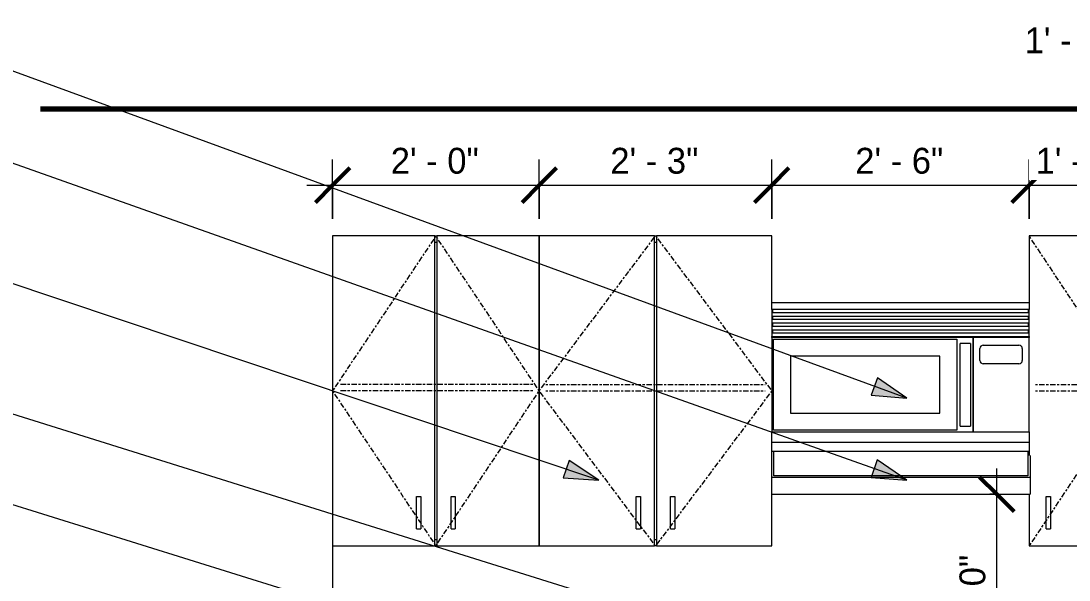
# Model space of a CAD drawing. Header units: inches. Extents: x 2887 to 5387, y 120 to 10852.
# Drawn here: x 3129.3 to 3251, y 186 to 251 of the extents above; entities that cross this region are included whole.
import ezdxf

# ---------------------------------------------------------------- set-up
doc = ezdxf.new("R2010")
doc.units = ezdxf.units.IN
doc.header["$MEASUREMENT"] = 0
doc.linetypes.add('Center', pattern=[1.25, 0.25, -0.1875, 0.625, -0.1875])
for name, color, linetype, lineweight in [('0-2', 10, 'Continuous', 5), ('A-ANNO-DIMS', 211, 'Continuous', 9), ('A-ANNO-DIMS-32', 211, 'Continuous', 9), ('A-FLOR-1', 7, 'Continuous', 70), ('A-WALL', 113, 'Continuous', 18), ('G-ANNO-TEXT', 231, 'Continuous', 9), ('Q-CASE', 31, 'Continuous', 9), ('Q-CASE-1', 31, 'Center', 9), ('Q-SPCQ', 91, 'Continuous', 9)]:
    doc.layers.add(name, color=color, linetype=linetype, lineweight=lineweight)
doc.styles.add('Century Gothic', font='ufonts.com_century-gothic.ttf', dxfattribs={"height": 3})
doc.dimstyles.new('OD_1__HACK_2', dxfattribs={"dimscale": 12, "dimtxt": 3.132505, "dimasz": 0.333333, "dimexe": 0.25, "dimexo": 0.166667, "dimgap": 0.041667, "dimtad": 1, "dimdec": 0, "dimzin": 3, "dimdsep": 46, "dimlunit": 4, "dimtxsty": 'Century Gothic', "dimblk1": 'OBLIQUE', "dimblk2": 'OBLIQUE', "dimsah": 1, "dimcen": 0.09, "dimdle": 0.25, "dimazin": 0, "dimtfac": 1, "dimtdec": 4, "dimtix": 1, "dimtmove": 0, "dimatfit": 3, "dimfxl": 1, "dimtvp": 1, "dimtfill": 1, "dimfrac": 2, "dimtolj": 1, "dimtzin": 0, "dimarcsym": 2})
doc.dimstyles.new('OD_1__HACK_2_1', dxfattribs={"dimscale": 12, "dimtxt": 3.132505, "dimasz": 0.333333, "dimexe": 0.25, "dimexo": 0.166667, "dimgap": 0.041667, "dimtad": 1, "dimdec": 0, "dimzin": 3, "dimdsep": 46, "dimlunit": 4, "dimtxsty": 'Century Gothic', "dimblk1": 'OBLIQUE', "dimblk2": 'OBLIQUE', "dimsah": 1, "dimcen": 0.09, "dimdle": 0.25, "dimazin": 0, "dimtfac": 1, "dimtdec": 4, "dimtix": 1, "dimtmove": 1, "dimatfit": 3, "dimfxl": 1, "dimtvp": 1, "dimtfill": 1, "dimfrac": 2, "dimtolj": 1, "dimtzin": 0, "dimarcsym": 2})

# ---------------------------------------------------------------- blocks, each defined once
blk = doc.blocks.new('CTR - 1st Phase - Shell_rvt-2-2ND _ 3RD FLOOR - 1BD A - ADA TYPE B - KITCHEN BACK WALL')
at = {"layer": 'A-FLOR-1'}
blk.add_line((-10610.32, 240.75), (-10457.52, 240.75), dxfattribs=at)
blk = doc.blocks.new('30quot_MicrowaveVent_11166 - 70cm miele oven-2322118-2ND _ 3RD FLOOR - 1BD A - ADA TYPE B - KITCHEN BACK WALL')
at = {"layer": 'Q-CASE'}
for p, q in [((-10525.42, 217.47), (-10525.42, 218.26)), ((-10525.42, 218.26), (-10495.54, 218.26)), ((-10495.54, 218.26), (-10495.54, 217.47)), ((-10525.3, 217.47), (-10525.42, 217.47)), ((-10525.42, 217.47), (-10525.42, 214.32)), ((-10525.3, 217.08), (-10525.3, 217.47)), ((-10495.66, 217.47), (-10525.3, 217.47)), ((-10495.66, 217.08), (-10525.3, 217.08)), ((-10525.3, 216.29), (-10525.3, 216.69)), ((-10525.3, 216.69), (-10495.66, 216.69)), ((-10495.54, 217.47), (-10495.66, 217.47)), ((-10495.66, 217.47), (-10495.66, 217.08)), ((-10495.66, 216.69), (-10495.66, 216.29)), ((-10495.54, 214.32), (-10495.54, 217.47)), ((-10495.66, 216.29), (-10525.3, 216.29)), ((-10525.3, 215.5), (-10525.3, 215.9)), ((-10525.3, 215.9), (-10495.66, 215.9)), ((-10495.66, 215.5), (-10525.3, 215.5)), ((-10495.66, 215.9), (-10495.66, 215.5)), ((-10525.42, 214.32), (-10495.54, 214.32)), ((-10525.42, 214.2), (-10525.42, 214.32)), ((-10525.3, 214.72), (-10525.3, 215.11)), ((-10525.3, 215.11), (-10495.66, 215.11)), ((-10495.66, 214.72), (-10525.3, 214.72)), ((-10495.66, 215.11), (-10495.66, 214.72)), ((-10495.54, 214.32), (-10495.54, 214.2)), ((-10502.04, 214.2), (-10525.42, 214.2)), ((-10525.42, 214.2), (-10525.42, 203.26)), ((-10525.22, 203.46), (-10525.22, 214.01)), ((-10525.22, 214.01), (-10503.93, 214.01)), ((-10503.93, 214.01), (-10503.93, 203.46)), ((-10503.53, 203.91), (-10503.53, 213.51)), ((-10502.34, 213.51), (-10503.53, 213.51)), ((-10502.34, 213.51), (-10502.34, 203.91)), ((-10502.04, 203.26), (-10502.04, 214.2)), ((-10495.54, 214.2), (-10502.04, 214.2)), ((-10502.04, 214.2), (-10502.04, 203.26)), ((-10500.85, 213.32), (-10496.72, 213.32)), ((-10495.54, 203.26), (-10495.54, 214.2)), ((-10505.89, 212.04), (-10523.26, 212.04)), ((-10523.26, 212.04), (-10523.26, 205.43)), ((-10505.89, 212.04), (-10523.26, 212.04)), ((-10523.26, 212.04), (-10523.26, 205.43)), ((-10505.89, 205.43), (-10505.89, 212.04)), ((-10505.89, 205.43), (-10505.89, 212.04)), ((-10501.25, 211.55), (-10501.25, 212.93)), ((-10496.33, 212.93), (-10496.33, 211.55)), ((-10496.72, 211.15), (-10500.85, 211.15)), ((-10523.26, 205.43), (-10505.89, 205.43)), ((-10523.26, 205.43), (-10505.89, 205.43)), ((-10525.42, 203.26), (-10502.04, 203.26)), ((-10525.42, 202.15), (-10525.42, 203.26)), ((-10503.93, 203.46), (-10525.22, 203.46)), ((-10503.53, 203.91), (-10502.34, 203.91)), ((-10502.04, 203.26), (-10495.54, 203.26)), ((-10495.54, 203.26), (-10495.54, 202.15)), ((-10495.54, 202), (-10525.42, 202))]:
    blk.add_line(p, q, dxfattribs=at)
for centre, start, end in [((-10500.85, 212.93), 90, 180), ((-10496.72, 212.93), 0, 90), ((-10500.85, 211.55), 180, 270), ((-10496.72, 211.55), 270, 0)]:
    blk.add_arc(centre, 0.394, start, end, dxfattribs=at)
blk = doc.blocks.new('300 Series Wall Hung Cabinet_302 - 27_ X 36_-2604985-2ND _ 3RD FLOOR - 1BD A - ADA TYPE B - KITCHEN BACK WALL')
at = {"layer": 'Q-CASE'}
for p, q in [((-10552.42, 226), (-10552.42, 190)), ((-10539.05, 226), (-10552.42, 226)), ((-10539.05, 190), (-10539.05, 226)), ((-10539.05, 226), (-10538.8, 226)), ((-10538.8, 225.25), (-10539.05, 225.25)), ((-10538.8, 226), (-10538.8, 190)), ((-10525.42, 226), (-10538.8, 226)), ((-10525.42, 218.26), (-10525.42, 226)), ((-10525.42, 200.5), (-10525.42, 202.15)), ((-10525.42, 190), (-10525.42, 196)), ((-10541.17, 195.75), (-10540.68, 195.75)), ((-10541.17, 192), (-10541.17, 195.75)), ((-10540.68, 195.75), (-10540.68, 192)), ((-10537.17, 195.75), (-10536.68, 195.75)), ((-10537.17, 192), (-10537.17, 195.75)), ((-10536.68, 195.75), (-10536.68, 192)), ((-10541.17, 192), (-10540.68, 192)), ((-10537.17, 192), (-10536.68, 192)), ((-10552.42, 190), (-10539.05, 190)), ((-10539.05, 190.75), (-10538.8, 190.75)), ((-10538.8, 190), (-10539.05, 190)), ((-10538.8, 190), (-10525.42, 190))]:
    blk.add_line(p, q, dxfattribs=at)
at = {"layer": 'Q-CASE-1'}
for p, q in [((-10552.42, 208), (-10538.92, 226)), ((-10538.92, 226), (-10525.42, 208)), ((-10551.67, 208.75), (-10526.17, 208.75)), ((-10538.92, 190), (-10552.42, 208)), ((-10551.67, 208), (-10526.17, 208)), ((-10525.42, 208), (-10538.92, 190))]:
    blk.add_line(p, q, dxfattribs=at)
blk = doc.blocks.new('300 Series Wall Hung Cabinet_301 - 12_-2216986-2ND _ 3RD FLOOR - 1BD A - ADA TYPE B - KITCHEN BACK WALL')
at = {"layer": 'Q-CASE'}
for p, q in [((-10495.54, 226), (-10495.54, 218.26)), ((-10483.54, 226), (-10495.54, 226)), ((-10483.54, 190), (-10483.54, 226)), ((-10495.54, 202.15), (-10495.54, 200.5)), ((-10495.54, 196), (-10495.54, 190)), ((-10493.54, 195.75), (-10493.05, 195.75)), ((-10493.54, 192), (-10493.54, 195.75)), ((-10493.05, 195.75), (-10493.05, 192)), ((-10493.54, 192), (-10493.05, 192)), ((-10495.54, 190), (-10483.54, 190))]:
    blk.add_line(p, q, dxfattribs=at)
at = {"layer": 'Q-CASE-1'}
for p, q in [((-10483.54, 208), (-10495.54, 226)), ((-10494.79, 208.75), (-10484.29, 208.75)), ((-10483.54, 208), (-10495.54, 190)), ((-10494.79, 208), (-10484.29, 208))]:
    blk.add_line(p, q, dxfattribs=at)
blk = doc.blocks.new('300 Series Wall Hung Cabinet_302 - 24_ X 36_-2573645-2ND _ 3RD FLOOR - 1BD A - ADA TYPE B - KITCHEN BACK WALL')
at = {"layer": 'Q-CASE'}
for p, q in [((-10564.55, 226), (-10576.42, 226)), ((-10576.42, 226), (-10576.42, 190)), ((-10564.55, 190), (-10564.55, 226)), ((-10564.55, 226), (-10564.3, 226)), ((-10564.3, 225.25), (-10564.55, 225.25)), ((-10552.42, 226), (-10564.3, 226)), ((-10564.3, 226), (-10564.3, 190)), ((-10552.42, 190), (-10552.42, 226)), ((-10566.66, 195.75), (-10566.17, 195.75)), ((-10566.66, 192), (-10566.66, 195.75)), ((-10566.17, 195.75), (-10566.17, 192)), ((-10562.66, 195.75), (-10562.17, 195.75)), ((-10562.66, 192), (-10562.66, 195.75)), ((-10562.17, 195.75), (-10562.17, 192)), ((-10566.66, 192), (-10566.17, 192)), ((-10562.66, 192), (-10562.17, 192)), ((-10576.42, 190), (-10564.55, 190)), ((-10564.55, 190.75), (-10564.3, 190.75)), ((-10564.3, 190), (-10564.55, 190)), ((-10564.3, 190), (-10552.42, 190))]:
    blk.add_line(p, q, dxfattribs=at)
at = {"layer": 'Q-CASE-1'}
for p, q in [((-10564.42, 226), (-10576.42, 208)), ((-10552.42, 208), (-10564.42, 226)), ((-10553.17, 208.75), (-10575.67, 208.75)), ((-10576.42, 208), (-10564.42, 190)), ((-10553.17, 208), (-10575.67, 208)), ((-10564.42, 190), (-10552.42, 208))]:
    blk.add_line(p, q, dxfattribs=at)
blk = doc.blocks.new('Range_Hood_386 - 30_ Wide-2577799-2ND _ 3RD FLOOR - 1BD A - ADA TYPE B - KITCHEN BACK WALL')
at = {"layer": 'Q-SPCQ'}
for p, q in [((-10525.42, 201), (-10525.17, 201)), ((-10525.17, 201), (-10495.67, 201)), ((-10525.17, 198.12), (-10525.17, 201)), ((-10495.67, 201), (-10495.54, 201)), ((-10495.67, 201), (-10495.67, 198.12)), ((-10525.42, 198), (-10525.42, 200.5)), ((-10495.42, 200.5), (-10495.42, 198)), ((-10525.42, 196), (-10525.42, 198)), ((-10525.42, 198), (-10495.42, 198)), ((-10495.67, 198.12), (-10525.17, 198.12)), ((-10495.42, 198), (-10495.42, 196)), ((-10525.42, 196), (-10495.42, 196))]:
    blk.add_line(p, q, dxfattribs=at)
blk = doc.blocks.new('DIMBLOCK15-2ND _ 3RD FLOOR - 1BD A - ADA TYPE B - KITCHEN BACK WALL')
at = {"layer": 'A-ANNO-DIMS-32'}
for p, q in [((3165.52, 228), (3165.52, 234.89)), ((3189.52, 228), (3189.52, 234.89)), ((3162.52, 231.89), (3189.52, 231.89)), ((3165.52, 231.89), (3165.52, 228)), ((3189.52, 231.89), (3189.52, 228))]:
    blk.add_line(p, q, dxfattribs=at)
at = {"layer": 'A-ANNO-DIMS-32', "lineweight": 50}
for p, q in [((3165.52, 231.89), (3167.52, 233.89)), ((3189.52, 231.89), (3191.52, 233.89)), ((3165.52, 231.89), (3163.52, 229.89)), ((3189.52, 231.89), (3187.52, 229.89))]:
    blk.add_line(p, q, dxfattribs=at)
at = {"layer": 'A-ANNO-DIMS-32', "color": 0, "insert": (3172.28, 236.23), "char_height": 3, "width": 12.5897, "attachment_point": 1, "line_spacing_factor": 0.984502, "style": 'Century Gothic', "bg_fill": 3, "box_fill_scale": 1.25, "bg_fill_color": 256, "bg_fill_true_color": 13158600, "bg_fill_transparency": 0}
blk.add_mtext('2\' - 0"', dxfattribs=at)
blk = doc.blocks.new('_Oblique')
at = {"color": 0, "linetype": 'ByBlock', "lineweight": -2}
blk.add_line((-0.5, -0.5), (0.5, 0.5), dxfattribs=at)
blk = doc.blocks.new('DIMBLOCK16-2ND _ 3RD FLOOR - 1BD A - ADA TYPE B - KITCHEN BACK WALL')
at = {"layer": 'A-ANNO-DIMS-32'}
for p, q in [((3189.52, 228), (3189.52, 234.89)), ((3216.52, 228), (3216.52, 234.89)), ((3189.52, 231.89), (3216.52, 231.89)), ((3189.52, 231.89), (3189.52, 228)), ((3216.52, 231.89), (3216.52, 228))]:
    blk.add_line(p, q, dxfattribs=at)
at = {"layer": 'A-ANNO-DIMS-32', "lineweight": 50}
for p, q in [((3189.52, 231.89), (3191.52, 233.89)), ((3216.52, 231.89), (3218.52, 233.89)), ((3189.52, 231.89), (3187.52, 229.89)), ((3216.52, 231.89), (3214.52, 229.89))]:
    blk.add_line(p, q, dxfattribs=at)
at = {"layer": 'A-ANNO-DIMS-32', "color": 0, "insert": (3197.78, 236.23), "char_height": 3, "width": 12.5897, "attachment_point": 1, "line_spacing_factor": 0.984502, "style": 'Century Gothic', "bg_fill": 3, "box_fill_scale": 1.25, "bg_fill_color": 256, "bg_fill_true_color": 13158600, "bg_fill_transparency": 0}
blk.add_mtext('2\' - 3"', dxfattribs=at)
blk = doc.blocks.new('DIMBLOCK17-2ND _ 3RD FLOOR - 1BD A - ADA TYPE B - KITCHEN BACK WALL')
at = {"layer": 'A-ANNO-DIMS-32'}
for p, q in [((3216.52, 228), (3216.52, 234.89)), ((3246.41, 228), (3246.41, 234.89)), ((3216.52, 231.89), (3246.41, 231.89)), ((3216.52, 231.89), (3216.52, 228)), ((3246.41, 231.89), (3246.41, 228))]:
    blk.add_line(p, q, dxfattribs=at)
at = {"layer": 'A-ANNO-DIMS-32', "lineweight": 50}
for p, q in [((3216.52, 231.89), (3218.52, 233.89)), ((3246.41, 231.89), (3248.41, 233.89)), ((3216.52, 231.89), (3214.52, 229.89)), ((3246.41, 231.89), (3244.41, 229.89))]:
    blk.add_line(p, q, dxfattribs=at)
at = {"layer": 'A-ANNO-DIMS-32', "color": 0, "insert": (3226.22, 236.23), "char_height": 3, "width": 12.5897, "attachment_point": 1, "line_spacing_factor": 0.984502, "style": 'Century Gothic', "bg_fill": 3, "box_fill_scale": 1.25, "bg_fill_color": 256, "bg_fill_true_color": 13158600, "bg_fill_transparency": 0}
blk.add_mtext('2\' - 6"', dxfattribs=at)
blk = doc.blocks.new('DIMBLOCK18-2ND _ 3RD FLOOR - 1BD A - ADA TYPE B - KITCHEN BACK WALL')
at = {"layer": 'A-ANNO-DIMS-32'}
for p, q in [((3246.41, 228), (3246.41, 234.89)), ((3258.41, 228), (3258.41, 234.89)), ((3246.41, 231.89), (3258.41, 231.89)), ((3246.41, 231.89), (3246.41, 228)), ((3258.41, 231.89), (3258.41, 228))]:
    blk.add_line(p, q, dxfattribs=at)
at = {"layer": 'A-ANNO-DIMS-32', "lineweight": 50}
for p, q in [((3246.41, 231.89), (3248.41, 233.89)), ((3258.41, 231.89), (3260.41, 233.89)), ((3246.41, 231.89), (3244.41, 229.89)), ((3258.41, 231.89), (3256.41, 229.89))]:
    blk.add_line(p, q, dxfattribs=at)
at = {"layer": 'A-ANNO-DIMS-32', "color": 0, "insert": (3247.16, 236.23), "char_height": 3, "width": 12.5897, "attachment_point": 1, "line_spacing_factor": 0.984502, "style": 'Century Gothic', "bg_fill": 3, "box_fill_scale": 1.25, "bg_fill_color": 256, "bg_fill_true_color": 13158600, "bg_fill_transparency": 0}
blk.add_mtext('1\' - 0"', dxfattribs=at)
blk = doc.blocks.new('DIMBLOCK19-2ND _ 3RD FLOOR - 1BD A - ADA TYPE B - KITCHEN BACK WALL')
at = {"layer": 'A-ANNO-DIMS-32'}
for p, q in [((3258.41, 228), (3258.41, 234.89)), ((3270.41, 228), (3270.41, 234.89)), ((3258.41, 231.89), (3270.41, 231.89)), ((3258.41, 231.89), (3258.41, 228)), ((3270.41, 231.89), (3270.41, 228))]:
    blk.add_line(p, q, dxfattribs=at)
at = {"layer": 'A-ANNO-DIMS-32', "lineweight": 50}
for p, q in [((3258.41, 231.89), (3260.41, 233.89)), ((3270.41, 231.89), (3272.41, 233.89)), ((3258.41, 231.89), (3256.41, 229.89)), ((3270.41, 231.89), (3268.41, 229.89))]:
    blk.add_line(p, q, dxfattribs=at)
at = {"layer": 'A-ANNO-DIMS-32'}
blk.add_ellipse((3256.38, 231.89), major_axis=(0, 16.94), ratio=0.473756, start_param=4.712389, end_param=6.283185, dxfattribs=at)
at = {"layer": 'A-ANNO-DIMS-32', "color": 0, "insert": (3245.89, 250.21), "char_height": 3, "width": 12.5897, "attachment_point": 1, "line_spacing_factor": 0.984502, "style": 'Century Gothic', "bg_fill": 3, "box_fill_scale": 1.25, "bg_fill_color": 256, "bg_fill_true_color": 13158600, "bg_fill_transparency": 0}
blk.add_mtext('1\' - 0"', dxfattribs=at)
blk = doc.blocks.new('DIMBLOCK36-2ND _ 3RD FLOOR - 1BD A - ADA TYPE B - KITCHEN BACK WALL')
at = {"layer": 'A-ANNO-DIMS-32'}
for p, q in [((3242.66, 169), (3242.66, 199)), ((3241.84, 196), (3245.66, 196)), ((3242.66, 196), (3241.84, 196)), ((3241.84, 172), (3245.66, 172)), ((3242.66, 172), (3241.84, 172))]:
    blk.add_line(p, q, dxfattribs=at)
at = {"layer": 'A-ANNO-DIMS-32', "lineweight": 50}
for p, q in [((3242.66, 196), (3240.66, 198)), ((3242.66, 196), (3244.66, 194)), ((3242.66, 172), (3240.66, 174)), ((3242.66, 172), (3244.66, 170))]:
    blk.add_line(p, q, dxfattribs=at)
at = {"layer": 'A-ANNO-DIMS-32', "color": 0, "insert": (3238.32, 178.75), "char_height": 3, "width": 12.5897, "attachment_point": 1, "rotation": 90, "line_spacing_factor": 0.984502, "style": 'Century Gothic', "bg_fill": 3, "box_fill_scale": 1.25, "bg_fill_color": 256, "bg_fill_true_color": 13158600, "bg_fill_transparency": 0}
blk.add_mtext('2\' - 0"', dxfattribs=at)

msp = doc.modelspace()

# ---------------------------------------------------------------- hatches: boundary and pattern name
at = {"layer": 'G-ANNO-TEXT'}
for points in [[(3232.19, 207.14), (3228.8, 209.52), (3228.06, 207.51)], [(3196.44, 197.64), (3192.98, 199.92), (3192.3, 197.89)], [(3232.19, 197.64), (3228.77, 199.98), (3228.06, 197.96)]]:
    msp.add_hatch(color=256, dxfattribs=at).paths.add_polyline_path(points, flags=0)

# ---------------------------------------------------------------- linework, layer by layer
at = {"layer": 'A-WALL'}
msp.add_line((3165.52, 190), (3165.52, 172), dxfattribs=at)
at = {"layer": 'G-ANNO-TEXT'}
for p, q in [((3196.44, 197.64), (3127.04, 220.89)), ((3228.8, 209.52), (3228.06, 207.51)), ((3232.19, 207.14), (3228.8, 209.52)), ((3228.06, 207.51), (3232.19, 207.14)), ((3201.21, 182.52), (3127.04, 205.72)), ((3192.98, 199.92), (3192.3, 197.89)), ((3196.44, 197.64), (3192.98, 199.92)), ((3228.77, 199.98), (3228.06, 197.96)), ((3232.19, 197.64), (3228.77, 199.98)), ((3192.3, 197.89), (3196.44, 197.64)), ((3228.06, 197.96), (3232.19, 197.64)), ((3204.5, 171.07), (3127.04, 195.2))]:
    msp.add_line(p, q, dxfattribs=at)

# ---------------------------------------------------------------- block references
at = {"layer": '0-2'}
msp.add_blockref('CTR - 1st Phase - Shell_rvt-2-2ND _ 3RD FLOOR - 1BD A - ADA TYPE B - KITCHEN BACK WALL', (13741.94, 0), dxfattribs=at)
at = {"layer": 'Q-CASE'}
for name in ['300 Series Wall Hung Cabinet_302 - 24_ X 36_-2573645-2ND _ 3RD FLOOR - 1BD A - ADA TYPE B - KITCHEN BACK WALL', '300 Series Wall Hung Cabinet_302 - 27_ X 36_-2604985-2ND _ 3RD FLOOR - 1BD A - ADA TYPE B - KITCHEN BACK WALL', '300 Series Wall Hung Cabinet_301 - 12_-2216986-2ND _ 3RD FLOOR - 1BD A - ADA TYPE B - KITCHEN BACK WALL', '30quot_MicrowaveVent_11166 - 70cm miele oven-2322118-2ND _ 3RD FLOOR - 1BD A - ADA TYPE B - KITCHEN BACK WALL']:
    msp.add_blockref(name, (13741.94, 0), dxfattribs=at)
at = {"layer": 'Q-SPCQ'}
msp.add_blockref('Range_Hood_386 - 30_ Wide-2577799-2ND _ 3RD FLOOR - 1BD A - ADA TYPE B - KITCHEN BACK WALL', (13741.94, 0), dxfattribs=at)

# ---------------------------------------------------------------- next in the draw order: dimensions: what is measured, and where the dimension line sits
at = {"layer": 'A-ANNO-DIMS'}
dim = msp.add_linear_dim(base=(3189.52, 231.89), p1=(3165.52, 226), p2=(3189.52, 226), dimstyle='OD_1__HACK_2', override={"dimpost": '<>', "dimfxl": 24}, dxfattribs=at)
dim.commit()
dim.dimension.update_dxf_attribs({"geometry": 'DIMBLOCK15-2ND _ 3RD FLOOR - 1BD A - ADA TYPE B - KITCHEN BACK WALL', "text_midpoint": (3177.52, 233.97)})
dim = msp.add_linear_dim(base=(3242.66, 196), p1=(3239.84, 172), p2=(3239.84, 196), angle=90, dimstyle='OD_1__HACK_2', override={"dimpost": '<>', "dimfxl": 24}, dxfattribs=at)
dim.commit()
dim.dimension.update_dxf_attribs({"geometry": 'DIMBLOCK36-2ND _ 3RD FLOOR - 1BD A - ADA TYPE B - KITCHEN BACK WALL', "text_midpoint": (3240.59, 184)})

# ---------------------------------------------------------------- next in the draw order: dimensions: what is measured, and where the dimension line sits
dim = msp.add_linear_dim(base=(3216.52, 231.89), p1=(3189.52, 226), p2=(3216.52, 226), dimstyle='OD_1__HACK_2', override={"dimpost": '<>', "dimfxl": 27}, dxfattribs=at)
dim.commit()
dim.dimension.update_dxf_attribs({"geometry": 'DIMBLOCK16-2ND _ 3RD FLOOR - 1BD A - ADA TYPE B - KITCHEN BACK WALL', "text_midpoint": (3203.02, 233.97)})

# ---------------------------------------------------------------- next in the draw order: dimensions: what is measured, and where the dimension line sits
dim = msp.add_linear_dim(base=(3246.41, 231.89), p1=(3216.52, 226), p2=(3246.41, 226), dimstyle='OD_1__HACK_2', override={"dimpost": '<>', "dimfxl": 29.88189}, dxfattribs=at)
dim.commit()
dim.dimension.update_dxf_attribs({"geometry": 'DIMBLOCK17-2ND _ 3RD FLOOR - 1BD A - ADA TYPE B - KITCHEN BACK WALL', "text_midpoint": (3231.46, 233.97)})

# ---------------------------------------------------------------- next in the draw order: linework, layer by layer
at = {"layer": 'G-ANNO-TEXT'}
for p, q in [((3232.19, 207.14), (3127.04, 245.65)), ((3232.19, 197.64), (3127.04, 234.92))]:
    msp.add_line(p, q, dxfattribs=at)

# ---------------------------------------------------------------- next in the draw order: dimensions: what is measured, and where the dimension line sits
at = {"layer": 'A-ANNO-DIMS'}
dim = msp.add_linear_dim(base=(3258.41, 231.89), p1=(3246.41, 226), p2=(3258.41, 226), dimstyle='OD_1__HACK_2', override={"dimpost": '<>', "dimfxl": 12}, dxfattribs=at)
dim.commit()
dim.dimension.update_dxf_attribs({"geometry": 'DIMBLOCK18-2ND _ 3RD FLOOR - 1BD A - ADA TYPE B - KITCHEN BACK WALL', "text_midpoint": (3252.41, 233.97)})

# ---------------------------------------------------------------- next in the draw order: dimensions: what is measured, and where the dimension line sits
dim = msp.add_linear_dim(base=(3270.41, 231.89), p1=(3258.41, 226), p2=(3270.41, 226), dimstyle='OD_1__HACK_2_1', override={"dimpost": '<>', "dimfxl": 12}, dxfattribs=at)
dim.commit()
dim.dimension.update_dxf_attribs({"geometry": 'DIMBLOCK19-2ND _ 3RD FLOOR - 1BD A - ADA TYPE B - KITCHEN BACK WALL', "text_midpoint": (3252.18, 248.21), "dimtype": 160})

doc.saveas('drawing.dxf')
